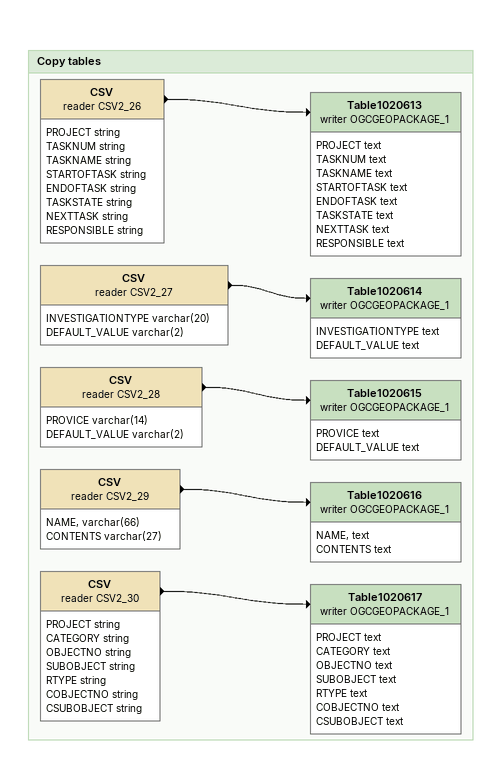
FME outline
Bookmark: Copy tables
CSV (reader CSV2_26)
    attributes: PROJECT string, TASKNUM string, TASKNAME string, STARTOFTASK string, ENDOFTASK string, TASKSTATE string, NEXTTASK string, RESPONSIBLE string
    -> Table1020613 (writer OGCGEOPACKAGE_1)
Table1020613 (writer OGCGEOPACKAGE_1)
    attributes: PROJECT text, TASKNUM text, TASKNAME text, STARTOFTASK text, ENDOFTASK text, TASKSTATE text, NEXTTASK text, RESPONSIBLE text
CSV (reader CSV2_27)
    attributes: INVESTIGATIONTYPE varchar(20), DEFAULT_VALUE varchar(2)
    -> Table1020614 (writer OGCGEOPACKAGE_1)
Table1020614 (writer OGCGEOPACKAGE_1)
    attributes: INVESTIGATIONTYPE text, DEFAULT_VALUE text
CSV (reader CSV2_28)
    attributes: PROVICE varchar(14), DEFAULT_VALUE varchar(2)
    -> Table1020615 (writer OGCGEOPACKAGE_1)
Table1020615 (writer OGCGEOPACKAGE_1)
    attributes: PROVICE text, DEFAULT_VALUE text
CSV (reader CSV2_29)
    attributes: NAME, varchar(66), CONTENTS varchar(27)
    -> Table1020616 (writer OGCGEOPACKAGE_1)
Table1020616 (writer OGCGEOPACKAGE_1)
    attributes: NAME, text, CONTENTS text
CSV (reader CSV2_30)
    attributes: PROJECT string, CATEGORY string, OBJECTNO string, SUBOBJECT string, RTYPE string, COBJECTNO string, CSUBOBJECT string
    -> Table1020617 (writer OGCGEOPACKAGE_1)
Table1020617 (writer OGCGEOPACKAGE_1)
    attributes: PROJECT text, CATEGORY text, OBJECTNO text, SUBOBJECT text, RTYPE text, COBJECTNO text, CSUBOBJECT text
